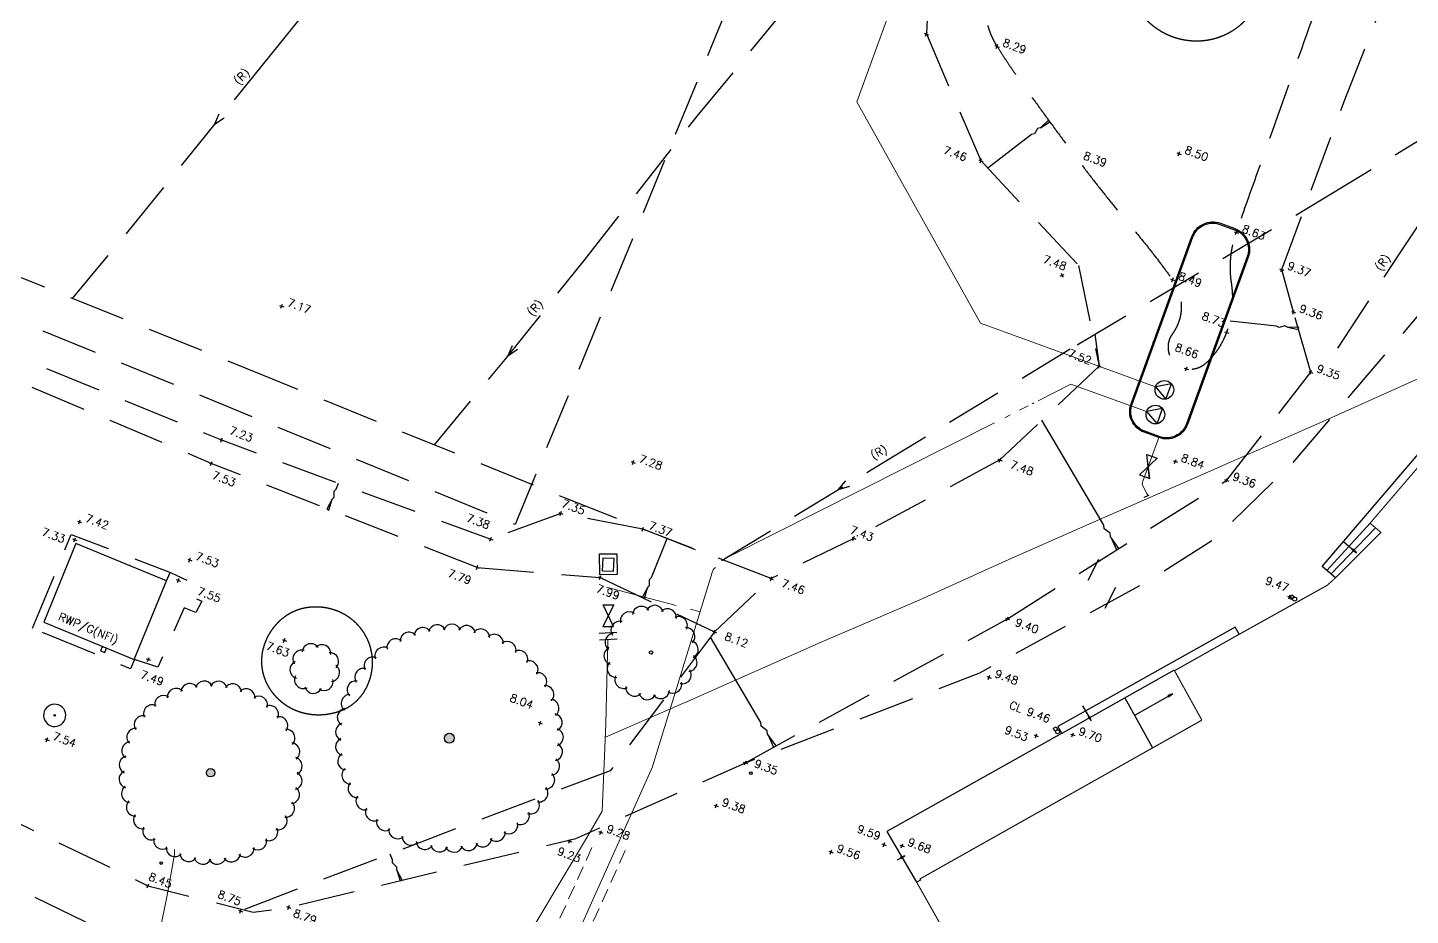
# Model space of a CAD drawing. Header units: millimetres. Extents: x 521005098 to 521837086, y 174609906 to 175681253.
# Drawn here: x 521282116 to 521344307, y 174839029 to 174878937 of the extents above; entities that cross this region are included whole.
import ezdxf
from ezdxf.enums import TextEntityAlignment as Align

# ---------------------------------------------------------------- set-up
doc = ezdxf.new("R2010")
doc.units = ezdxf.units.MM
doc.header["$LTSCALE"] = 200
for name, pattern in [('layout$0$DASHED', [19.05, 12.7, -6.35]), ('layout$0$HIDDEN', [9.525, 6.35, -3.175]), ('layout$0$survey$0$DASHED', [19.05, 12.7, -6.35])]:
    doc.linetypes.add(name, pattern=pattern)
for name, color, linetype in [('layout$0$DUCTWORK', 3, 'Continuous'), ('layout$0$ED-STORM', 3, 'Continuous'), ('layout$0$EX_MCWS', 7, 'Continuous'), ('layout$0$GTMECHSYM', 7, 'Continuous'), ('layout$0$GTMISC', 6, 'Continuous'), ('layout$0$IRRIG_MAIN', 5, 'Continuous'), ('layout$0$survey$0$BUILDING', 8, 'Continuous'), ('layout$0$survey$0$DETAIL', 8, 'Continuous'), ('layout$0$survey$0$LEVEL', 8, 'Continuous'), ('layout$0$survey$0$ROAD', 8, 'Continuous'), ('layout$0$survey$0$SERVICE', 8, 'Continuous'), ('layout$0$survey$0$SPORTS_PITCH', 8, 'layout$0$survey$0$DASHED'), ('layout$0$survey$0$STAIRS', 8, 'Continuous'), ('layout$0$survey$0$VEGETATION', 8, 'Continuous'), ('layout$0$WateringPointMain', 5, 'Continuous')]:
    doc.layers.add(name, color=color, linetype=linetype)
doc.styles.add('layout$0$ROMANS', font='Romans.shx')
doc.styles.add('layout$0$survey$0$ROMANS', font='Romans.shx')

# ---------------------------------------------------------------- blocks, each defined once
blk = doc.blocks.new('layout$0$S')
at = {"layer": 'layout$0$ED-STORM'}
blk.add_lwpolyline([(-0.5, 0.15), (0.001, 0), (-0.5, -0.151)], dxfattribs=at)
blk = doc.blocks.new('layout')
at = {"layer": 'layout$0$survey$0$SERVICE', "linetype": 'Continuous'}
h = blk.add_hatch(color=256, dxfattribs=at)
edge = h.paths.add_edge_path()
edge.add_arc((521314639.8, 174845416.6), 60, 0, 360)
edge = h.paths.add_edge_path()
edge.add_arc((521288124, 174841379.4), 60, 0, 360)
at = {"layer": 'layout$0$survey$0$VEGETATION', "linetype": 'Continuous'}
h = blk.add_hatch(color=256, dxfattribs=at)
edge = h.paths.add_edge_path()
edge.add_arc((521307681.6, 174826363.8), 191, 0, 360)
edge = h.paths.add_edge_path()
edge.add_arc((521301081.3, 174846991.1), 222.8, 0, 360)
edge = h.paths.add_edge_path()
edge.add_arc((521310156.6, 174850845.1), 79.6, 0, 360)
edge = h.paths.add_edge_path()
edge.add_arc((521290347.2, 174845440.9), 191, 0, 360)
edge = h.paths.add_edge_path()
edge.add_arc((521284957.2, 174837313.1), 111.4, 0, 360)
edge = h.paths.add_edge_path()
edge.add_arc((521293996.8, 174832662.1), 143.2, 0, 360)
edge = h.paths.add_edge_path()
edge.add_arc((521276032.9, 174841449.2), 222.8, 0, 360)
edge = h.paths.add_edge_path()
edge.add_arc((521267714.3, 174845546), 63.7, 0, 360)
edge = h.paths.add_edge_path()
edge.add_arc((521274773.3, 174854642), 477.5, 0, 360)
edge = h.paths.add_edge_path()
edge.add_arc((521271912.2, 174861420.1), 95.5, 0, 360)
edge = h.paths.add_edge_path()
edge.add_arc((521263640, 174857389.2), 63.7, 0, 360)
edge = h.paths.add_edge_path()
edge.add_arc((521259054.5, 174849610.4), 111.4, 0, 360)
edge = h.paths.add_edge_path()
edge.add_arc((521250588.3, 174853835.5), 47.7, 0, 360)
edge = h.paths.add_edge_path()
edge.add_arc((521241023.5, 174857884.4), 477.5, 0, 360)
edge = h.paths.add_edge_path()
edge.add_arc((521245311.5, 174867194), 557, 0, 360)
edge = h.paths.add_edge_path()
edge.add_arc((521253162, 174870481.7), 15.9, 0, 360)
edge = h.paths.add_edge_path()
edge.add_arc((521260388.2, 174866404.7), 15.9, 0, 360)
edge = h.paths.add_edge_path()
edge.add_arc((521256278.5, 174859201), 15.9, 0, 360)
edge = h.paths.add_edge_path()
edge.add_arc((521265284.7, 174865380.4), 47.7, 0, 360)
h = blk.add_hatch(color=256, dxfattribs=at)
edge = h.paths.add_edge_path()
edge.add_arc((521283331.7, 174848019.7), 31.8, 0, 360)
at = {"color": 7, "linetype": 'ByBlock'}
for p, q in [((521329819.2, 174854103), (521330288.8, 174855048.2)), ((521330585.3, 174852833.2), (521331054.8, 174853778.4))]:
    blk.add_line(p, q, dxfattribs=at)
at = {"layer": 'layout$0$DUCTWORK', "color": 3, "linetype": 'layout$0$HIDDEN', "lineweight": 0, "ltscale": 0.5}
for p, q in [((521307496.9, 174842079), (521302241.9, 174830496.6)), ((521308996, 174841946.1), (521303562.5, 174829924.2))]:
    blk.add_line(p, q, dxfattribs=at)
at = {"layer": 'layout$0$ED-STORM', "linetype": 'layout$0$DASHED'}
for points in [[(521284119.4, 174866744.4), (521286638.8, 174869769), (521292931.2, 174877560.9), (521300380.7, 174886772.4), (521306886.4, 174894869.2), (521312569.4, 174901984.7), (521319103, 174910054.6), (521324457.9, 174916805.4), (521327419.4, 174920507.8)], [(521300420.5, 174860185.4), (521303593.1, 174864015.4), (521307142.7, 174868467.5), (521312227.9, 174874951), (521316605.3, 174880268.4), (521319888, 174884359.8), (521323491.2, 174888824.2), (521326745.9, 174892855.6), (521337828.4, 174906579.1), (521343169, 174913267), (521347522.3, 174918751.1)], [(521341041.4, 174864532.7), (521343814.4, 174868768.6), (521348082.4, 174875126.6), (521349035.6, 174876566.5), (521351018.9, 174881229.8), (521353804.9, 174887848.4), (521355980.1, 174892994.1)], [(521261395.5, 174875981.2), (521276978.6, 174869649.1), (521291906.8, 174863639.5), (521306242.6, 174857814.9), (521313354.3, 174854991.6), (521320325, 174859222.5), (521329320.1, 174864678.8), (521340376, 174871234.7), (521350585.9, 174877498.2)]]:
    blk.add_lwpolyline(points, dxfattribs=at)
at = {"layer": 'layout$0$EX_MCWS', "lineweight": 0, "ltscale": 0.5}
for points in [[(521308106.4, 174847033.7), (521311850.7, 174848674.9), (521317804.9, 174851313.6), (521322250, 174853208.4), (521326116.6, 174854962.9), (521329841.8, 174856622.1), (521334619.4, 174858700.8), (521340469.3, 174861270), (521344643.2, 174863141.9)], [(521308214.8, 174851433.2), (521308126.2, 174847634.3), (521307958.5, 174843713.2), (521307203.7, 174842428.7), (521303878.6, 174836868.1), (521301333.2, 174832398.3), (521301117.4, 174832042)]]:
    blk.add_lwpolyline(points, dxfattribs=at)
blk.add_lwpolyline([(521288723.3, 174841986.3), (521288718.3, 174841771), (521288387.9, 174839941.3), (521287396.2, 174835027.8), (521286917.3, 174832010.9), (521291138.1, 174829971.8), (521295846.7, 174827700.2), (521297362.7, 174827026.4, 0.6195226), (521297795.2, 174826820.2), (521302499.1, 174824550.3), (521306333.7, 174822693.1), (521309600.5, 174821198.3), (521313577.9, 174819368.9), (521315558, 174818438.4), (521316219.5, 174818088), (521317538.2, 174817345.6), (521320280.1, 174815806.2)], format="xyb", dxfattribs=at)
blk.add_lwpolyline([(521288723.3, 174841986.3), (521288718.3, 174841771), (521288387.9, 174839941.3), (521287396.2, 174835027.8), (521286917.3, 174832010.9), (521291138.1, 174829971.8), (521295846.7, 174827700.2), (521297362.7, 174827026.4, 0.6195226), (521297795.2, 174826820.2), (521302499.1, 174824550.3), (521306333.7, 174822693.1), (521309600.5, 174821198.3), (521313577.9, 174819368.9), (521315558, 174818438.4), (521316219.5, 174818088), (521317538.2, 174817345.6), (521320280.1, 174815806.2)], format="xyb", dxfattribs=at)
at = {"layer": 'layout$0$GTMECHSYM', "color": 7}
for p, q in [((521332581.8, 174858673.8), (521332459.2, 174859748.7)), ((521332582.2, 174858672.7), (521332459.6, 174859747.6)), ((521332459.6, 174859747.6), (521332914.1, 174859581.7)), ((521332913.6, 174859582.7), (521332127.3, 174858839.7)), ((521332914.1, 174859581.7), (521332127.7, 174858838.7)), ((521332127.7, 174858838.7), (521332582.2, 174858672.7)), ((521332340.5, 174857826.3), (521332560.8, 174857926.1)), ((521308482.4, 174852982), (521307984.6, 174852021.4)), ((521308468.4, 174852014.4), (521307998.7, 174852989)), ((521307998.7, 174852989), (521308482.4, 174852982)), ((521307984.6, 174852021.4), (521308468.4, 174852014.4))]:
    blk.add_line(p, q, dxfattribs=at)
at = {"layer": 'layout$0$GTMECHSYM', "color": 3}
for p, q in [((521307822.3, 174851715.1), (521308621.4, 174851752.6)), ((521307836.3, 174851415.4), (521308635.4, 174851452.9))]:
    blk.add_line(p, q, dxfattribs=at)
for points in [[(521332998.3, 174860504.8), (521332340.5, 174860744.2, -0.4142136), (521331742.9, 174862025.9), (521334479, 174869543.4, -0.4142136), (521335760.7, 174870141.1), (521336418.5, 174869901.7, -0.4142136), (521337016.2, 174868620), (521334280, 174861102.4, -0.4142136)], [(521333015.4, 174860551.8), (521332357.6, 174860791.2, -0.4142136), (521331789.9, 174862008.8), (521334526, 174869526.3, -0.4142136), (521335743.6, 174870094.1), (521336401.4, 174869854.7, -0.4142136), (521336969.2, 174868637.1), (521334233.1, 174861119.5, -0.4142136)]]:
    blk.add_lwpolyline(points, format="xyb", close=True, dxfattribs=at)
at = {"layer": 'layout$0$GTMISC'}
for points in [[(521332848.8, 174862796.4), (521333316.4, 174862239.2), (521333565.2, 174862922.8)], [(521332444.6, 174861685.9), (521332912.2, 174861128.7), (521333161, 174861812.3)]]:
    blk.add_lwpolyline(points, close=True, dxfattribs=at)
for centre in [(521333243.5, 174862652.8), (521332839.3, 174861542.3)]:
    blk.add_circle(centre, 420, dxfattribs=at)
at = {"layer": 'layout$0$IRRIG_MAIN', "color": 140, "lineweight": 0, "ltscale": 0.5}
for points in [[(521319412.2, 174875598.1), (521323933.5, 174888021.5)], [(521324970.2, 174865651.9), (521319412.2, 174875598.1)], [(521332848.8, 174862796.4), (521324970.2, 174865651.9)]]:
    blk.add_lwpolyline(points, dxfattribs=at)
at = {"layer": 'layout$0$survey$0$BUILDING', "linetype": 'Continuous', "const_width": 50, "flags": 128}
for points in [[(521349003.9, 174863279), (521348516.1, 174863687), (521342494.6, 174856655.5)], [(521342494.6, 174856655.5), (521342985.5, 174856244.9), (521340824.8, 174854092.3)], [(521340824.8, 174854092.3), (521340560.6, 174853862.7), (521336433.8, 174851566.9), (521333699.6, 174850027.1)], [(521333684.5, 174850054.3), (521334930.4, 174847804.8)], [(521333972.3, 174819754.8), (521328053, 174830201.9), (521327958.9, 174830153.6), (521322101.2, 174840518.9), (521322279.8, 174840619.8), (521322252.9, 174840667.6), (521334930.4, 174847804.8)]]:
    blk.add_lwpolyline(points, dxfattribs=at)
at = {"layer": 'layout$0$survey$0$BUILDING', "linetype": 'Continuous', "flags": 128}
blk.add_lwpolyline([(521286904.6, 174850532.2), (521288365.5, 174854071.3), (521284286.8, 174855742), (521282840, 174852210)], close=True, dxfattribs=at)
for points in [[(521333684.5, 174850054.3), (521331081.9, 174848589.9)], [(521328624.1, 174847207.4), (521328615.7, 174847202.7), (521320766, 174842805)]]:
    blk.add_lwpolyline(points, dxfattribs=at)
at = {"layer": 'layout$0$survey$0$DETAIL', "linetype": 'layout$0$survey$0$DASHED', "flags": 128}
blk.add_lwpolyline([(521343306.7, 174889098, 0.4074577), (521342973.1, 174889749.3, 0.051942), (521338155.3, 174890825.1, 0.029486), (521334331.9, 174891043, 0.0552444), (521332296.4, 174890813.3, 0.0844491), (521329951.5, 174889845.9, 0.0731344), (521327726.2, 174887949.5, 0.0651412), (521326290.9, 174885800.8, 0.0635717), (521325428.4, 174883297.8, 0.0651118), (521325167.4, 174879817.3, 0.1274351), (521325715.7, 174878097.9, 0.014359), (521326743.1, 174876566.7, 0.0060171), (521329341, 174873016, 0.0143708), (521331809.5, 174869915.9, -0.0194251), (521333612.7, 174867603.7, -0.3250484), (521333600.4, 174865162.2, 0.5586422), (521334234, 174863599.9, 0.2290168), (521335115.9, 174863857, 0.1221787), (521336044.8, 174865233.3, 0.1263024), (521336265.8, 174867452.4, -0.1232451), (521336478.4, 174869726.1, -0.0012733), (521337376.9, 174872257.7, 0.0005948), (521339307.8, 174877674.8, 0.0011164), (521342892.3, 174887841.3, 0.0090961)], format="xyb", close=True, dxfattribs=at)
for points in [[(521341326.5, 174875617.9), (521345832, 174887044.1)], [(521322783.8, 174883448.4), (521322537.3, 174878655.4)], [(521322537.3, 174878655.4), (521324986.6, 174872959.3)], [(521338520.1, 174868066.5), (521341326.5, 174875617.9)], [(521324986.6, 174872959.3), (521329374.3, 174868250.5)], [(521302334.3, 174854672.9), (521290375.7, 174859345), (521273541.5, 174866480.7), (521262621.2, 174871248.7), (521273910.4, 174867302.7), (521290834.5, 174860399.6), (521302943.1, 174855938.2)], [(521329374.3, 174868250.5), (521330311.6, 174863719.7)], [(521339053, 174866145.1), (521338520.1, 174868066.5)], [(521339832.2, 174863446.1), (521339053, 174866145.1)], [(521330311.6, 174863719.7), (521325848.8, 174859500)], [(521336048.1, 174858590.2), (521339832.2, 174863446.1)], [(521325848.8, 174859500), (521319273, 174855975.3)], [(521326184.3, 174852359.4), (521336048.1, 174858590.2)], [(521306098.2, 174857101.7), (521302943.1, 174855938.2)], [(521309788.2, 174856390.7), (521306098.2, 174857101.7)], [(521315558.4, 174854165.2), (521309788.2, 174856390.7)], [(521319273, 174855975.3), (521315558.4, 174854165.2)], [(521288365.5, 174854071.3), (521288521.1, 174854448.2)], [(521302334.3, 174854672.9), (521307865.3, 174854216.6)], [(521307865.3, 174854216.6), (521313008.5, 174851767.3)], [(521313008.5, 174851767.3), (521315558.4, 174854165.2)], [(521314397.1, 174845885.8), (521326184.3, 174852359.4)], [(521313008.5, 174851767.3), (521308312.7, 174845519.4), (521301084.7, 174842806.9), (521291691, 174839226.8)]]:
    blk.add_lwpolyline(points, dxfattribs=at)
at = {"layer": 'layout$0$survey$0$DETAIL', "linetype": 'layout$0$survey$0$DASHED'}
for points in [[(521337399.8, 174883150.1, 0.1256796), (521336163, 174884338.7, 0.1324755), (521334584.3, 174884745.3, 0.1452512), (521332969.3, 174884246, 0.132616), (521331754.4, 174882857.3, 0.178301), (521331547.8, 174880842, 0.1652181), (521332737.4, 174879019, 0.1926575), (521334996.1, 174878358.6, 0.1971997), (521337032.9, 174879433.4, 0.1504731), (521337824.9, 174881321.8, 0.1648794)], [(521292714.1, 174851050, -0.1410402), (521293465.6, 174852279.5, -0.1501412), (521294691.2, 174852862.3, -0.1393975), (521296131.3, 174852672.3, -0.144026), (521297213.2, 174851771.6, -0.1396904), (521297626.9, 174850492.7, -0.1382082), (521297304.9, 174849173.3, -0.1692663), (521296260.3, 174848254.7, -0.1456965), (521294663.5, 174848099.8, -0.2011964), (521293007, 174849208.4, -0.2163575)]]:
    blk.add_lwpolyline(points, format="xyb", close=True, dxfattribs=at)
at = {"layer": 'layout$0$survey$0$DETAIL', "flags": 128}
for points in [[(521327665.6, 174874438.9), (521328092.3, 174874704.3), (521328031.3, 174874783.5)], [(521338787.1, 174865464.6), (521339279, 174865362.1), (521339289.6, 174865461.6)], [(521295806.3, 174857731.8), (521295573.3, 174857286.6), (521295666, 174857249.2)], [(521330831.9, 174856031.8), (521331095.1, 174855461.5), (521331202.8, 174855524.9)], [(521309994.6, 174853758.8), (521309763, 174853312.8), (521309855.9, 174853275.8)], [(521315404.7, 174847154.1), (521315667.8, 174846583.7), (521315775.6, 174846647.1)], [(521298720.3, 174841056.1), (521298865.1, 174840574.9), (521298957.5, 174840613.1)]]:
    blk.add_lwpolyline(points, close=True, dxfattribs=at)
for points in [[(521327665.6, 174874438.9), (521327659.2, 174874434), (521327531.3, 174874398.7), (521327397.4, 174874169.4), (521327269.4, 174874134), (521325302.6, 174872620.2)], [(521338787.1, 174865464.6), (521338779, 174865465.4), (521338662, 174865528.1), (521338406.9, 174865454.6), (521338289.9, 174865517.3), (521336196.7, 174865739.2)], [(521330831.9, 174856031.8), (521330826.8, 174856040.6), (521330802.7, 174856204.7), (521330539, 174856406.3), (521330514.9, 174856570.5), (521327738.7, 174861287)], [(521295806.3, 174857731.8), (521295809.3, 174857739.3), (521295901.6, 174857834.7), (521295900.6, 174858100.2), (521295992.9, 174858195.6), (521296099.2, 174858459.8)], [(521309994.6, 174853758.8), (521309997.6, 174853766.3), (521310089.6, 174853862), (521310087.7, 174854127.5), (521310179.7, 174854223.3), (521310876.3, 174855971.1)], [(521315404.7, 174847154.1), (521315399.5, 174847162.8), (521315375.5, 174847326.9), (521315111.7, 174847528.5), (521315087.6, 174847692.7), (521312829.5, 174851529.1)], [(521298720.3, 174841056.1), (521298717.2, 174841063.6), (521298716.4, 174841196.3), (521298530.1, 174841385.4), (521298529.3, 174841518.2), (521298420.5, 174841781.4)]]:
    blk.add_lwpolyline(points, dxfattribs=at)
at = {"layer": 'layout$0$survey$0$DETAIL', "linetype": 'layout$0$survey$0$DASHED', "flags": 128}
blk.add_lwpolyline([(521282336.5, 174851934.5), (521284078.2, 174856153.9), (521288542.6, 174854439.9), (521289597, 174853958.6), (521289402.2, 174853400.5), (521289945.8, 174853151.1), (521289676.8, 174852643), (521289162.7, 174852853), (521287964.1, 174850181.6), (521286916.2, 174850530.9), (521286744.5, 174850114.9)], close=True, dxfattribs=at)
at = {"layer": 'layout$0$survey$0$DETAIL', "linetype": 'Continuous', "flags": 128}
blk.add_lwpolyline([(521308618.1, 174855286.1), (521308632.3, 174854346.2), (521307852.4, 174854334.4), (521307838.1, 174855274.3)], close=True, dxfattribs=at)
at = {"layer": 'layout$0$survey$0$LEVEL', "flags": 128}
for points in [[(521322443.6, 174878690.3), (521322631, 174878620.5)], [(521322502.4, 174878561.7), (521322572.2, 174878749.1)], [(521325622, 174878132.8), (521325809.4, 174878063)], [(521325680.8, 174878004.2), (521325750.6, 174878191.6)], [(521324892.9, 174872994.2), (521325080.3, 174872924.4)], [(521324951.7, 174872865.6), (521325021.5, 174873053.1)], [(521333807.3, 174873308), (521333994.7, 174873238.2)], [(521333866.1, 174873179.4), (521333935.9, 174873366.8)], [(521336384.7, 174869761), (521336572.2, 174869691.3)], [(521336443.5, 174869632.4), (521336513.3, 174869819.9)], [(521328561.4, 174867758.4), (521328742.3, 174867843.7)], [(521328694.5, 174867710.6), (521328609.2, 174867891.5)], [(521338426.4, 174868101.4), (521338613.9, 174868031.6)], [(521338485.2, 174867972.8), (521338555, 174868160.2)], [(521333519, 174867638.6), (521333706.4, 174867568.8)], [(521333577.8, 174867510), (521333647.6, 174867697.5)], [(521293443.9, 174866451.5), (521293631.3, 174866381.7)], [(521293502.7, 174866322.9), (521293572.5, 174866510.3)], [(521338959.2, 174866180), (521339146.7, 174866110.2)], [(521339018.1, 174866051.4), (521339087.9, 174866238.8)], [(521336009.9, 174865139.6), (521336079.7, 174865327.1)], [(521335951.1, 174865268.2), (521336138.5, 174865198.5)], [(521330217.9, 174863754.6), (521330405.3, 174863684.8)], [(521330276.7, 174863626), (521330346.5, 174863813.4)], [(521334140.3, 174863634.8), (521334327.7, 174863565)], [(521334199.1, 174863506.1), (521334268.9, 174863693.6)], [(521339738.5, 174863481), (521339926, 174863411.2)], [(521339797.3, 174863352.4), (521339867.1, 174863539.8)], [(521290740.7, 174860434.5), (521290928.2, 174860364.7)], [(521290799.6, 174860305.9), (521290869.4, 174860493.3)], [(521290282, 174859379.9), (521290469.4, 174859310.1)], [(521290340.8, 174859251.3), (521290410.6, 174859438.7)], [(521309258.6, 174859429.3), (521309446, 174859359.6)], [(521309317.4, 174859300.7), (521309387.2, 174859488.2)], [(521325755, 174859534.9), (521325942.5, 174859465.1)], [(521325813.9, 174859406.2), (521325883.7, 174859593.7)], [(521333641.8, 174859466.1), (521333829.2, 174859396.3)], [(521333700.6, 174859337.5), (521333770.4, 174859524.9)], [(521335954.4, 174858625.1), (521336141.8, 174858555.3)], [(521336013.2, 174858496.5), (521336083, 174858683.9)], [(521284355.6, 174856754.4), (521284543, 174856684.6)], [(521284414.4, 174856625.8), (521284484.2, 174856813.2)], [(521306004.5, 174857136.6), (521306191.9, 174857066.8)], [(521306063.3, 174857008), (521306133.1, 174857195.5)], [(521284197.1, 174855820.6), (521284266.9, 174856008)], [(521302849.4, 174855973.1), (521303036.8, 174855903.3)], [(521302908.2, 174855844.5), (521302978, 174856031.9)], [(521309694.5, 174856425.6), (521309881.9, 174856355.9)], [(521309753.3, 174856297), (521309823.1, 174856484.5)], [(521319179.3, 174856010.2), (521319366.7, 174855940.4)], [(521319238.1, 174855881.6), (521319307.9, 174856069)], [(521284138.3, 174855949.2), (521284325.7, 174855879.4)], [(521289313.4, 174855042.6), (521289500.9, 174854972.9)], [(521289372.3, 174854914), (521289442, 174855101.5)], [(521302299.4, 174854579.2), (521302369.2, 174854766.6)], [(521288796.3, 174854121.5), (521288983.7, 174854051.7)], [(521288855.1, 174853992.9), (521288924.9, 174854180.3)], [(521302240.6, 174854707.8), (521302428, 174854638)], [(521307771.6, 174854251.5), (521307959, 174854181.7)], [(521307830.4, 174854122.8), (521307900.2, 174854310.3)], [(521315464.7, 174854200.1), (521315652.1, 174854130.4)], [(521315523.5, 174854071.5), (521315593.3, 174854259)], [(521338777.6, 174853382.2), (521338965, 174853312.4)], [(521338836.4, 174853253.6), (521338906.2, 174853441)], [(521326090.6, 174852394.3), (521326278, 174852324.5)], [(521326149.4, 174852265.7), (521326219.2, 174852453.2)], [(521312914.8, 174851802.2), (521313102.3, 174851732.4)], [(521312973.6, 174851673.6), (521313043.4, 174851861)], [(521293572.3, 174851428.8), (521293759.7, 174851359)], [(521293631.1, 174851300.2), (521293700.9, 174851487.6)], [(521287452.2, 174850563.4), (521287639.6, 174850493.6)], [(521287511, 174850434.7), (521287580.8, 174850622.2)], [(521325264.7, 174849764.8), (521325452.1, 174849695.1)], [(521325323.5, 174849636.2), (521325393.3, 174849823.7)], [(521305076.6, 174847706.1), (521305264, 174847636.3)], [(521305135.4, 174847577.5), (521305205.2, 174847765)], [(521282890.7, 174846959.9), (521283078.2, 174846890.1)], [(521282949.6, 174846831.3), (521283019.4, 174847018.7)], [(521327383.5, 174847137.4), (521327571, 174847067.6)], [(521327442.4, 174847008.8), (521327512.1, 174847196.2)], [(521329027.9, 174847177.4), (521329215.3, 174847107.7)], [(521329086.7, 174847048.8), (521329156.5, 174847236.3)], [(521314303.4, 174845920.7), (521314490.8, 174845851)], [(521314362.2, 174845792.1), (521314432, 174845979.6)], [(521312988.5, 174843986.6), (521313175.9, 174843916.8)], [(521313047.3, 174843858), (521313117.1, 174844045.4)], [(521306399.2, 174842397.8), (521306586.6, 174842328)], [(521306458, 174842269.1), (521306527.8, 174842456.6)], [(521307799.1, 174842791.1), (521307986.5, 174842721.3)], [(521307857.9, 174842662.5), (521307927.7, 174842849.9)], [(521320600.8, 174842109), (521320670.6, 174842296.4)], [(521318155.5, 174841909.3), (521318343, 174841839.5)], [(521318214.4, 174841780.7), (521318284.1, 174841968.1)], [(521320542, 174842237.6), (521320729.4, 174842167.8)], [(521321346.4, 174842190.8), (521321533.9, 174842121)], [(521321405.3, 174842062.2), (521321475.1, 174842249.6)], [(521287490.9, 174840263.4), (521287560.7, 174840450.9)], [(521287432.1, 174840392), (521287619.5, 174840322.2)], [(521291597.3, 174839261.7), (521291784.7, 174839192)], [(521291656.1, 174839133.1), (521291725.9, 174839320.6)], [(521293759.4, 174839423.7), (521293946.8, 174839354)], [(521293818.2, 174839295.1), (521293888, 174839482.6)]]:
    blk.add_lwpolyline(points, dxfattribs=at)
at = {"layer": 'layout$0$survey$0$ROAD', "linetype": 'layout$0$survey$0$DASHED', "flags": 128}
for points in [[(521206170.8, 174882359.6), (521218169.5, 174875889.9), (521219647.6, 174873271.2), (521229162.3, 174868501.4), (521243042.8, 174861787.2), (521267118.8, 174850218.3), (521287525.8, 174840357.1), (521292266.2, 174839165.4), (521293853.1, 174839388.9), (521306772.7, 174842487.6), (521314397.1, 174845885.8), (521324938.2, 174849927.4), (521332591.3, 174854106.6), (521335509.5, 174855967.5), (521339133.2, 174859487.9), (521346173.8, 174867774.8), (521347706.6, 174869907.2), (521349047.2, 174872604.9), (521351537.3, 174879385.2), (521353934.9, 174885896.7), (521355774, 174890722), (521359615.9, 174889286.5), (521378670.3, 174882192.4), (521383720.4, 174895854), (521385346.6, 174897599.1), (521385296.8, 174897793.5)], [(521301907.1, 174830470.4), (521286421.3, 174837903.9), (521270624.5, 174845540.4), (521257976.1, 174851532.9), (521241851, 174859245.3), (521232902.2, 174863522.5), (521231469.6, 174863732), (521217922.1, 174870335.7), (521207979.4, 174875238.4), (521207258, 174873441.5), (521203998.9, 174873005.1)]]:
    blk.add_lwpolyline(points, dxfattribs=at)
at = {"layer": 'layout$0$survey$0$SERVICE', "linetype": 'Continuous', "flags": 128}
for points in [[(521308474.2, 174855090.3), (521308451.1, 174854480.8), (521307971.5, 174854498.9), (521307994.5, 174855108.5)], [(521338871.3, 174853347.3), (521338988.8, 174853440.5), (521339082, 174853323), (521338964.5, 174853229.8)], [(521285398.5, 174850917.6), (521285586, 174850847.8), (521285655.8, 174851035.2), (521285468.3, 174851105)], [(521328255.9, 174847447), (521328381.8, 174847508.2), (521328447.4, 174847373.3), (521328321.5, 174847312.1)]]:
    blk.add_lwpolyline(points, close=True, dxfattribs=at)
at = {"layer": 'layout$0$survey$0$SERVICE', "linetype": 'Continuous'}
for centre, radius in [((521339103.4, 174853247.4), 90), ((521328439.5, 174847281), 90), ((521314639.8, 174845416.6), 60), ((521288124, 174841379.4), 60)]:
    blk.add_circle(centre, radius, dxfattribs=at)
at = {"layer": 'layout$0$survey$0$SPORTS_PITCH', "linetype": 'layout$0$survey$0$DASHED', "flags": 128}
blk.add_lwpolyline([(521188646.8, 174903867.4), (521214423.9, 174967107.2), (521330007.7, 174919844.9), (521304044.8, 174856598.1)], close=True, dxfattribs=at)
at = {"layer": 'layout$0$survey$0$STAIRS', "linetype": 'Continuous', "flags": 128}
for points in [[(521340942.4, 174854209.4), (521340342.7, 174854711), (521348486.6, 174864229.8), (521348838.7, 174863935.1), (521350623.2, 174866028.7), (521350872.9, 174865812.7)], [(521330109, 174865160.8), (521330310.5, 174863724.8)], [(521342494.6, 174856655.5), (521340549.6, 174854538)], [(521342740.1, 174856450.2), (521340742.5, 174854376.6)], [(521336610.7, 174851665.3), (521336431.9, 174851988.2), (521328449.2, 174847523.3), (521328624.1, 174847207.4)], [(521331081.9, 174848589.9), (521328624.1, 174847207.4)], [(521320766, 174842805), (521322101.2, 174840518.9)]]:
    blk.add_lwpolyline(points, dxfattribs=at)
at = {"layer": 'layout$0$survey$0$STAIRS', "flags": 128}
for points in [[(521332714.8, 174864813.5), (521332732.4, 174864799.9)], [(521332731.4, 174864813.4), (521332744.6, 174864803.2)], [(521332747.9, 174864813.3), (521332756.7, 174864806.4)], [(521341306.1, 174855837), (521341887.5, 174855333)], [(521341707.9, 174855461.7), (521341708.7, 174855449.7)], [(521341717.1, 174855472.4), (521341719.3, 174855442.8)], [(521341726.4, 174855483.1), (521341729.8, 174855436)], [(521341735.7, 174855493.8), (521341740.3, 174855429.1)], [(521341745.7, 174855494.4), (521341750.8, 174855422.2)], [(521341756.5, 174855482), (521341761.3, 174855415.4)], [(521341767.5, 174855469.6), (521341771.8, 174855408.5)], [(521341778.4, 174855457.2), (521341782.3, 174855401.6)], [(521341789.3, 174855444.8), (521341792.9, 174855394.8)], [(521341800.2, 174855432.3), (521341803.4, 174855387.9)], [(521341811.1, 174855419.9), (521341813.9, 174855381)], [(521341822, 174855407.5), (521341824.4, 174855374.2)], [(521341832.9, 174855395.1), (521341834.9, 174855367.3)], [(521341843.8, 174855382.7), (521341845.4, 174855360.4)], [(521341854.8, 174855370.2), (521341855.9, 174855353.6)], [(521341865.7, 174855357.8), (521341866.5, 174855346.7)], [(521331920, 174848027.7), (521333611, 174848993.3)], [(521333409, 174848903.4), (521333471.6, 174848886.3)], [(521333411.7, 174848913), (521333481.6, 174848893.9)], [(521333416.1, 174848891.1), (521333461.6, 174848878.6)], [(521333423.1, 174848878.8), (521333451.7, 174848871)], [(521333427, 174848919.2), (521333491.5, 174848901.6)], [(521333430.1, 174848866.5), (521333441.7, 174848863.3)], [(521333442.4, 174848925.3), (521333501.5, 174848909.2)], [(521333457.7, 174848931.5), (521333511.4, 174848916.9)], [(521333473, 174848937.7), (521333521.4, 174848924.5)], [(521333488.4, 174848943.9), (521333531.4, 174848932.2)], [(521333503.7, 174848950.1), (521333541.3, 174848939.8)], [(521333519, 174848956.3), (521333551.3, 174848947.4)], [(521333534.4, 174848962.4), (521333561.2, 174848955.1)], [(521333549.7, 174848968.6), (521333571.2, 174848962.7)], [(521333565.1, 174848974.8), (521333581.2, 174848970.4)], [(521333580.4, 174848981), (521333591.1, 174848978)], [(521329565.8, 174848446.5), (521329947.3, 174847778.3)], [(521329820.5, 174847959.3), (521329817.3, 174847947.7)], [(521329832.8, 174847966.3), (521329825, 174847937.7)], [(521329845.1, 174847973.3), (521329832.6, 174847927.7)], [(521329857.4, 174847980.3), (521329840.3, 174847917.8)], [(521329867, 174847977.7), (521329847.9, 174847907.8)], [(521329873.2, 174847962.3), (521329855.6, 174847897.8)], [(521329879.4, 174847947), (521329863.2, 174847887.9)], [(521329885.5, 174847931.7), (521329870.9, 174847877.9)], [(521329891.7, 174847916.3), (521329878.5, 174847868)], [(521329897.9, 174847901), (521329886.2, 174847858)], [(521329904.1, 174847885.7), (521329893.8, 174847848)], [(521329910.3, 174847870.3), (521329901.4, 174847838.1)], [(521329916.4, 174847855), (521329909.1, 174847828.1)], [(521329922.6, 174847839.7), (521329916.7, 174847818.2)], [(521329928.8, 174847824.3), (521329924.4, 174847808.2)], [(521329935, 174847809), (521329932, 174847798.2)], [(521321234.8, 174841529.6), (521321574.6, 174841709.9)], [(521321435, 174841658.6), (521321482.9, 174841643.9)], [(521321450.5, 174841664.3), (521321493.1, 174841651.3)], [(521321466, 174841670), (521321503.3, 174841658.6)], [(521321481.5, 174841675.7), (521321513.4, 174841665.9)], [(521321497, 174841681.4), (521321523.6, 174841673.2)], [(521321512.6, 174841687.1), (521321533.8, 174841680.6)], [(521321528.1, 174841692.8), (521321544.1, 174841687.9)], [(521321543.6, 174841698.5), (521321554.3, 174841695.2)], [(521321369.9, 174841626.3), (521321431.9, 174841607.3)], [(521321372.9, 174841635.8), (521321442.1, 174841614.6)], [(521321376.6, 174841613.8), (521321421.7, 174841599.9)], [(521321383.2, 174841601.3), (521321411.5, 174841592.6)], [(521321388.4, 174841641.5), (521321452.3, 174841621.9)], [(521321389.8, 174841588.8), (521321401.3, 174841585.2)], [(521321403.9, 174841647.2), (521321462.5, 174841629.2)], [(521321419.4, 174841652.9), (521321472.7, 174841636.6)]]:
    blk.add_lwpolyline(points, dxfattribs=at)
for points in [[(521341887.5, 174855333), (521341740.9, 174855499.8), (521341701.5, 174855454.4)], [(521333611, 174848993.3), (521333405.1, 174848910.3), (521333434.9, 174848858.1)], [(521329947.3, 174847778.3), (521329864.3, 174847984.3), (521329812.1, 174847954.5)], [(521321574.6, 174841709.9), (521321366.2, 174841633.3), (521321394.4, 174841580.2)]]:
    blk.add_lwpolyline(points, close=True, dxfattribs=at)
at = {"layer": 'layout$0$survey$0$STAIRS', "linetype": 'layout$0$survey$0$DASHED', "flags": 128}
blk.add_lwpolyline([(521331470.8, 174848808.7), (521332708.4, 174846574.2)], dxfattribs=at)
at = {"layer": 'layout$0$survey$0$VEGETATION', "linetype": 'Continuous', "flags": 128}
blk.add_lwpolyline([(521283786.4, 174848227.7, 0.1989125), (521283506.2, 174848488.3, 0.1989125), (521283123.7, 174848474.4, 0.1989123), (521282863.1, 174848194.2, 0.1989123), (521282877, 174847811.8, 0.1989124), (521283157.2, 174847551.1, 0.1989124), (521283539.7, 174847565, 0.1989123), (521283800.3, 174847845.2, 0.1989123)], format="xyb", close=True, dxfattribs=at)
at = {"layer": 'layout$0$survey$0$VEGETATION', "linetype": 'Continuous'}
for centre, radius in [((521310156.6, 174850845.1), 79.6), ((521283331.7, 174848019.7), 31.8), ((521301081.3, 174846991.1), 222.8), ((521290347.2, 174845440.9), 191)]:
    blk.add_circle(centre, radius, dxfattribs=at)
for centre, start, end in [((521309721.1, 174852519.8), 34.94109, 174.21282), ((521310320.1, 174852567.8), 14.94109, 154.21282), ((521308746.5, 174851848.1), 74.94109, 214.21282), ((521309174.6, 174852269.9), 54.94109, 194.21282), ((521310899.4, 174852407.9), 354.94109, 134.21282), ((521311389.2, 174852059.6), 334.94109, 114.21282), ((521299265.1, 174851359), 42.94109, 182.21282), ((521299890.7, 174851569.2), 34.94109, 174.21282), ((521300539.4, 174851690.3), 26.94109, 166.21282), ((521301198.7, 174851720), 18.94109, 158.21282), ((521301855.7, 174851657.6), 10.94109, 150.21282), ((521302497.7, 174851504.4), 2.94109, 142.21282), ((521303112, 174851263.4), 354.94109, 134.21282), ((521308488.5, 174851305.3), 94.94109, 234.21282), ((521311730.2, 174851564.8), 314.94109, 94.21282), ((521294856.2, 174850841.7), 34.94109, 174.21282), ((521295353.6, 174850794.4), 354.94109, 134.21282), ((521298131.5, 174850689.2), 58.94109, 198.21282), ((521298674.9, 174851063.7), 50.94109, 190.21282), ((521303686.8, 174850939.2), 346.94109, 126.21282), ((521308431.7, 174850707), 114.94109, 254.21282), ((521311881.5, 174850983.2), 294.94109, 74.21282), ((521294312, 174850076.5), 114.94109, 254.21282), ((521294444.8, 174850558.1), 74.94109, 214.21282), ((521295704.3, 174850438.6), 314.94109, 94.21282), ((521297645.6, 174850242.7), 66.94109, 206.21282), ((521304211, 174850538.1), 338.94109, 118.21282), ((521304674.2, 174850068), 330.94109, 110.21282), ((521308582.9, 174850125.4), 134.94109, 274.21282), ((521311824.7, 174850384.9), 274.94109, 54.21282), ((521294519.8, 174849622.1), 154.94109, 294.21282), ((521295744.1, 174849940.5), 274.94109, 54.21282), ((521297226.5, 174849732.9), 74.94109, 214.21282), ((521305067.4, 174849538.1), 322.94109, 102.21282), ((521308924, 174849630.6), 154.94109, 294.21282), ((521311566.7, 174849842.1), 254.94109, 34.21282), ((521288795.7, 174848833.3), 44.94109, 184.21282), ((521289408.3, 174849051.2), 34.94109, 174.21282), ((521290049.5, 174849159.4), 24.94109, 164.21282), ((521290699.7, 174849154.6), 14.94109, 154.21282), ((521291339.3, 174849036.9), 4.94109, 144.21282), ((521291948.6, 174848810), 354.94109, 134.21282), ((521294971, 174849407.6), 194.94109, 334.21282), ((521295454.6, 174849533.4), 234.94109, 14.21282), ((521296882.4, 174849169.7), 82.94109, 222.21282), ((521305383.1, 174848958.5), 314.94109, 94.21282), ((521309413.7, 174849282.3), 174.94109, 314.21282), ((521310592.1, 174849170.4), 214.94109, 354.21282), ((521311138.6, 174849420.4), 234.94109, 14.21282), ((521287728.9, 174848098.1), 64.94109, 204.21282), ((521288230.1, 174848512.3), 54.94109, 194.21282), ((521292509.4, 174848480.8), 344.94109, 124.21282), ((521296620.1, 174848564.1), 90.94109, 230.21282), ((521305615.1, 174848340.7), 306.94109, 86.21282), ((521309993, 174849122.4), 194.94109, 334.21282), ((521287307.3, 174847603), 74.94109, 214.21282), ((521293004.4, 174848059.1), 334.94109, 114.21282), ((521293418.7, 174847557.9), 324.94109, 104.21282), ((521296444.6, 174847927.9), 98.94109, 238.21282), ((521305758.8, 174847696.5), 298.94109, 78.21282), ((521286978, 174847042.3), 84.94109, 224.21282), ((521293739.6, 174846992.4), 314.94109, 94.21282), ((521296359.3, 174847273.5), 106.94109, 246.21282), ((521305811.4, 174847038.7), 290.94109, 70.21282), ((521286751.1, 174846432.9), 94.94109, 234.21282), ((521293957.5, 174846379.7), 304.94109, 84.21282), ((521296365.9, 174846613.6), 114.94109, 254.21282), ((521305772, 174846379.9), 282.94109, 62.21282), ((521286633.5, 174845793.4), 104.94109, 244.21282), ((521294065.7, 174845738.5), 294.94109, 74.21282), ((521296464.4, 174845961), 122.94109, 262.21282), ((521305641.3, 174845733), 274.94109, 54.21282), ((521286628.7, 174845143.2), 114.94109, 254.21282), ((521294060.9, 174845088.3), 284.94109, 64.21282), ((521296652.6, 174845328.5), 130.94109, 270.21282), ((521305421.8, 174845110.7), 266.94109, 46.21282), ((521286736.9, 174844502), 124.94109, 264.21282), ((521293943.3, 174844448.8), 274.94109, 54.21282), ((521296927.1, 174844728.3), 138.94109, 278.21282), ((521305117.9, 174844524.9), 258.94109, 38.21282), ((521286954.7, 174843889.3), 134.94109, 274.21282), ((521297282.5, 174844172.2), 146.94109, 286.21282), ((521304735.4, 174843987.1), 250.94109, 30.21282), ((521287275.7, 174843323.8), 144.94109, 284.21282), ((521293716.4, 174843839.4), 264.94109, 44.21282), ((521297711.8, 174843671), 154.94109, 294.21282), ((521304281.8, 174843507.7), 242.94109, 22.21282), ((521287690, 174842822.6), 154.94109, 294.21282), ((521292965.4, 174842783.7), 244.94109, 24.21282), ((521293387.1, 174843278.7), 254.94109, 34.21282), ((521298206.6, 174843234.3), 162.94109, 302.21282), ((521298757.4, 174842870.8), 170.94109, 310.21282), ((521303765.8, 174843096.2), 234.94109, 14.21282), ((521288185, 174842401), 164.94109, 304.21282), ((521292464.2, 174842369.4), 234.94109, 14.21282), ((521299353.5, 174842587.5), 178.94109, 318.21282), ((521299983.1, 174842389.9), 186.94109, 326.21282), ((521302588.3, 174842507.1), 218.94109, 358.21282), ((521303197.6, 174842760.5), 226.94109, 6.21282), ((521288745.7, 174842071.7), 174.94109, 314.21282), ((521289355.1, 174841844.8), 184.94109, 324.21282), ((521291286.1, 174841830.5), 214.94109, 354.21282), ((521291898.7, 174842048.4), 224.94109, 4.21282), ((521300634.2, 174842281.8), 194.94109, 334.21282), ((521301293.9, 174842265.4), 202.94109, 342.21282), ((521301949.5, 174842341), 210.94109, 350.21282), ((521289994.6, 174841727.2), 194.94109, 334.21282), ((521290644.9, 174841722.4), 204.94109, 344.21282)]:
    blk.add_arc(centre, 400, start, end, dxfattribs=at)
at = {"layer": 'layout$0$WateringPointMain', "lineweight": 0, "ltscale": 0.5}
for p, q in [((521332459.1, 174857984.7), (521332241.2, 174858417.1)), ((521332459.1, 174857984.7), (521332506.5, 174857912.8)), ((521308153.3, 174853778.4), (521311280.9, 174852960.5)), ((521311928.4, 174852800.1), (521312366, 174852680.5)), ((521310226.2, 174845710.2), (521303937.1, 174831746.1))]:
    blk.add_line(p, q, dxfattribs=at)
for points in [[(521329037.5, 174862903.3), (521327567.6, 174862166)], [(521332444.6, 174861685.9), (521329037.5, 174862903.3)], [(521327114.4, 174861934), (521326726, 174861735.3)], [(521327378, 174862066.9), (521327291.7, 174862023.4)], [(521325608, 174861175.6), (521313663.7, 174855154.8)], [(521326306.6, 174861523.8), (521326067, 174861402.5)], [(521332277.4, 174858543.6), (521332992.1, 174860507)], [(521312905.6, 174854435.3), (521310227.2, 174845724.9)]]:
    blk.add_lwpolyline(points, dxfattribs=at)
blk.add_lwpolyline([(521332277.4, 174858543.6, 0.1087111), (521332241.2, 174858417.1, 0.1087111)], format="xyb", dxfattribs=at)
for centre, radius, start, end in [((521313861.5, 174854141.4), 1000, 113.843228, 114.038536), ((521313203.3, 174854409.5), 298.8, 120.960674, 175.038534)]:
    blk.add_arc(centre, radius, start, end, dxfattribs=at)
at = {"layer": 'layout$0$ED-STORM', "linetype": 'Continuous'}
for p, xscale, yscale, zscale, rotation in [((521290522.9, 174874578.7), 1000.000000010883, 1000, 1000, 230.0656236892716), ((521303719.5, 174864173.9), 1000.000000010883, 1000, 1000, 230.0656236892716), ((521318577.9, 174858162.1), 999.9999999929651, 999.9999999929651, 999.9999999929651, 212.346378482644)]:
    blk.add_blockref('layout$0$S', p, dxfattribs=dict(at, xscale=xscale, yscale=yscale, zscale=zscale, rotation=rotation))
at = {"layer": 'layout$0$ED-STORM', "linetype": 'Continuous', "style": 'layout$0$ROMANS'}
for s, rotation, p in [('(R)', 46.52494, (521291688.1, 174876273)), ('(R)', 53.859548, (521343069.2, 174867905.9)), ('(R)', 46.52494, (521304884.6, 174865868.1)), ('(R)', 28.805696, (521320203.5, 174859421.3)), ('RWP/G(NFI)', 337.35691, (521283421.9, 174852220.8))]:
    blk.add_text(s, height=360, rotation=rotation, dxfattribs=at).set_placement(p, align=Align.BOTTOM_LEFT)
at = {"layer": 'layout$0$survey$0$LEVEL', "style": 'layout$0$survey$0$ROMANS'}
for s, rotation, p in [('8.29', 339.576964, (521325938.1, 174878121.8)), ('7.46', 339.576964, (521323267, 174873295)), ('8.50', 339.576964, (521334123.4, 174873297)), ('8.39', 339.576964, (521329563.3, 174873040)), ('8.63', 339.576964, (521336700.8, 174869750.1)), ('7.48', 339.576964, (521327745.5, 174868387.8)), ('8.49', 339.576964, (521333835, 174867627.7)), ('9.37', 339.576964, (521338742.5, 174868090.4)), ('7.17', 339.576964, (521293759.9, 174866440.5)), ('8.73', 339.576964, (521334895.7, 174865829.7)), ('9.36', 339.576964, (521339275.3, 174866169)), ('8.66', 339.576964, (521333684.6, 174864425.3)), ('7.52', 339.576964, (521328876.1, 174864155.2)), ('9.35', 339.576964, (521340054.6, 174863470)), ('7.23', 339.576964, (521291152.1, 174860679.6)), ('7.28', 339.576964, (521309574.6, 174859418.4)), ('8.84', 339.576964, (521333957.8, 174859455.1)), ('7.48', 339.576964, (521326267, 174859161.6)), ('7.53', 339.576964, (521290378, 174858673.4)), ('9.36', 339.576964, (521336270.4, 174858614.1)), ('7.35', 339.576964, (521306093.8, 174857404.5)), ('7.42', 339.576964, (521284671.6, 174856743.4)), ('7.38', 339.576964, (521301809, 174856758.7)), ('7.37', 339.576964, (521310010.5, 174856414.7)), ('7.33', 339.576964, (521282711.2, 174856131.8)), ('7.43', 339.576965, (521319069.6, 174856213.7)), ('7.53', 339.576964, (521289629.5, 174855031.7)), ('7.79', 339.576964, (521300979.4, 174854273.5)), ('7.46', 339.576964, (521315976.7, 174853826.9)), ('9.47', 339.576964, (521337745.9, 174853938)), ('7.55', 339.576964, (521289711, 174853459.7)), ('7.99', 339.576964, (521307647.1, 174853579.2)), ('9.40', 339.576964, (521326493.6, 174852061.6)), ('8.12', 339.576964, (521313426.8, 174851428.9)), ('7.63', 339.576964, (521292797.1, 174851007.4)), ('7.49', 339.576964, (521287149.8, 174849712.8)), ('9.48', 339.576964, (521325580.7, 174849753.9)), ('8.04', 339.576964, (521303768.8, 174848669.2)), ('CL 9.46', 339.576964, (521326232.7, 174848339.3)), ('7.54', 339.576964, (521283206.8, 174846948.9)), ('9.53', 339.576964, (521326023, 174847223.2)), ('9.70', 339.576964, (521329343.9, 174847166.5)), ('9.35', 339.576964, (521314763.4, 174845711)), ('9.38', 339.576964, (521313304.6, 174843975.6)), ('9.28', 339.576964, (521308115.1, 174842780.1)), ('9.59', 339.576964, (521319386.8, 174842774.4)), ('9.68', 339.576964, (521321662.5, 174842179.8)), ('9.23', 339.576964, (521305903.6, 174841770.4)), ('9.56', 339.576964, (521318471.6, 174841898.3)), ('8.45', 339.576964, (521287521.5, 174840623.9)), ('8.75', 339.576964, (521290629.9, 174839834.3)), ('8.79', 339.576964, (521294023.2, 174838988.6))]:
    blk.add_text(s, height=360, rotation=rotation, dxfattribs=at).set_placement(p)

msp = doc.modelspace()

# ---------------------------------------------------------------- block references
msp.add_blockref('layout', (0, 0))

doc.saveas('drawing.dxf')
